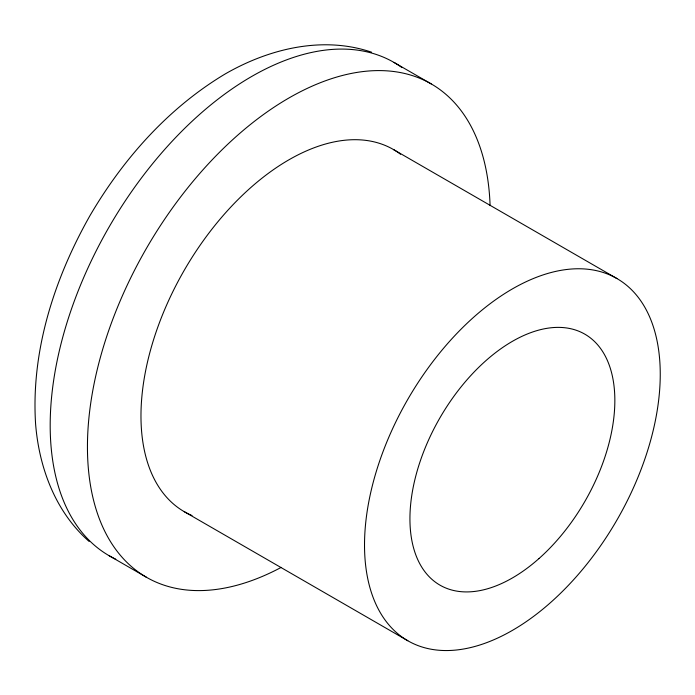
<?xml version="1.0" encoding="UTF-8"?>
<svg xmlns="http://www.w3.org/2000/svg" width="695" height="695" viewBox="0 0 695 695"><rect width="100%" height="100%" fill="white"/><g stroke="black" fill="none" stroke-linecap="round" stroke-linejoin="round"><path stroke-width="1.04" d="M371.564 52.194C322.584 35.523 268.835 48.789 225.241 73.922C168.381 107.899 123.154 158.912 89.916 215.737C54.297 278.695 30.867 351.062 35.601 424.054C39.085 467.752 55.504 511.98 89.108 541.431M393.987 62.42L431.248 83.93M393.396 149.495L616.943 278.556A209.117 120.73 -60 0 1 550.657 602.478A209.117 120.73 -60 0 1 369.558 497.924A209.117 120.73 -60 0 1 616.943 278.556M184.279 511.685L407.826 640.747M109.176 555.739L146.428 577.25M281.214 567.381A284.82 164.437 -60 0 1 87.457 443.923A284.82 164.437 -60 0 1 286.297 99.524A284.82 164.437 -60 0 1 490.088 205.59M115.761 559.206A284.82 164.437 -60 0 1 110.097 225.267A284.82 164.437 -60 0 1 402.031 67.624M192.011 515.534A209.117 120.73 -60 0 1 184.279 270.225A209.117 120.73 -60 0 1 400.589 154.264M538.903 558.624A144.899 83.661 -60 0 0 584.834 334.165A144.899 83.661 -60 0 0 413.421 486.17A144.899 83.661 -60 0 0 538.903 558.624"/></g></svg>
